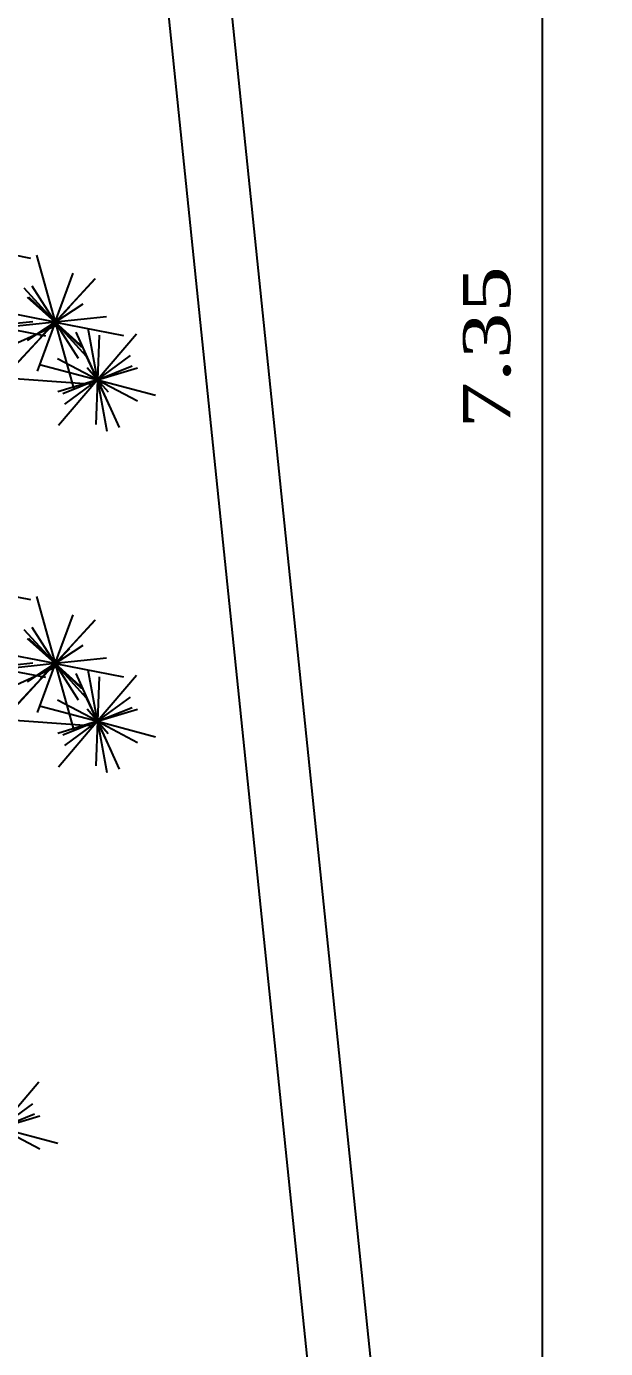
# Model space of a CAD drawing. Extents: x 2634 to 2816, y 1224 to 1357.
# Drawn here: x 2652.153 to 2653.534, y 1303.673 to 1306.826 of the extents above; entities that cross this region are included whole.
import ezdxf

# ---------------------------------------------------------------- set-up
doc = ezdxf.new("R2010")
doc.units = 0
doc.header["$LTSCALE"] = 35
doc.layers.get('0').update_dxf_attribs({"linetype": 'CONTINUOUS'})
doc.layers.get('DEFPOINTS').update_dxf_attribs({"linetype": 'CONTINUOUS'})
for name, color, linetype in [('ALVENARIA', 1, 'CONTINUOUS'), ('ESPEC', 2, 'CONTINUOUS'), ('FRACA', 2, 'CONTINUOUS')]:
    doc.layers.add(name, color=color, linetype=linetype)
doc.styles.add('REGUA60', font='times.ttf', dxfattribs={"width": 1.3})
doc.dimstyles.new('STANDARD$0', dxfattribs={"dimscale": 0.75, "dimtxt": 1.5, "dimasz": 0.01, "dimexe": 2, "dimexo": 3, "dimgap": 0.98, "dimtad": 1, "dimrnd": 0.5, "dimdsep": 46, "dimlunit": 6, "dimtxsty": 'REGUA60', "dimblk1": 'ARCHTICK', "dimblk2": 'ARCHTICK', "dimsah": 1, "dimcen": 4, "dimdle": 4, "dimclrt": 2, "dimaunit": 1, "dimadec": 0, "dimazin": 0, "dimtfac": 1, "dimtdec": 4, "dimtofl": 0, "dimtmove": 0, "dimatfit": 3, "dimldrblk": 'ARCHTICK', "dimfxl": 1, "dimtolj": 1, "dimtzin": 0, "dimarcsym": 0})

# ---------------------------------------------------------------- blocks, each defined once
blk = doc.blocks.new('*D27')
at = {"layer": 'DEFPOINTS', "color": 0}
for p in [(2652.2525, 1309.1763), (2653.3841, 1309.1763), (2653.0102, 1301.8263)]:
    blk.add_point(p, dxfattribs=at)
at = {"layer": 'ESPEC', "color": 0}
for p, q in [((2652.4775, 1309.1763), (2653.5341, 1309.1763)), ((2653.3841, 1302.0138), (2653.3841, 1308.9888)), ((2653.2352, 1301.8263), (2653.5341, 1301.8263))]:
    blk.add_line(p, q, dxfattribs=at)
for points in [[(2653.3528, 1308.9888), (2653.4153, 1308.9888), (2653.3841, 1309.1763)], [(2653.3528, 1302.0138), (2653.4153, 1302.0138), (2653.3841, 1301.8263)]]:
    blk.add_solid(points, dxfattribs=at)
at = {"layer": 'ESPEC', "color": 2, "insert": (2653.2517, 1306.0612), "char_height": 0.1125, "attachment_point": 5, "rotation": 90, "style": 'REGUA60'}
blk.add_mtext('\\A1;7.35', dxfattribs=at)
blk = doc.blocks.new('_ARCHTICK')
at = {"color": 0, "linetype": 'ByBlock', "const_width": 0.15}
blk.add_lwpolyline([(-0.5, -0.5), (0.5, 0.5)], dxfattribs=at)

msp = doc.modelspace()

# ---------------------------------------------------------------- linework, layer by layer
at = {"layer": 'ALVENARIA'}
for p, q in [((2650.481, 1327.8263), (2653.1764, 1301.6763)), ((2651.9279, 1312.3263), (2653.0256, 1301.6763))]:
    msp.add_line(p, q, dxfattribs=at)
at = {"layer": 'FRACA', "extrusion": (0.784934, 0.218464, -0.579786)}
for p, q in [((2652.0411, 1306.2978, -0.044), (2652.1633, 1306.274, -0.0429)), ((2652.1771, 1306.2811, -0.196), (2652.2216, 1306.1211, -0.196)), ((2652.2216, 1306.1211, -0.196), (2652.3166, 1306.2246, -0.1076)), ((2652.2216, 1306.1211, -0.196), (2652.1561, 1306.18, -0.0553)), ((2652.2216, 1306.1211, -0.196), (2652.1588, 1306.1807, -0.3377)), ((2652.2216, 1306.1211, -0.196), (2652.0586, 1306.1528, -0.1975)), ((2652.2216, 1306.1211, -0.196), (2652.1266, 1306.0176, -0.2845)), ((2652.2216, 1306.1211, -0.196), (2652.287, 1306.0623, -0.3368)), ((2652.2216, 1306.1211, -0.196), (2652.3846, 1306.0894, -0.1946)), ((2652.2216, 1306.1211, -0.196), (2652.2844, 1306.0616, -0.0544)), ((2652.2216, 1306.1211, -0.196), (2652.2661, 1305.9612, -0.196)), ((2652.0763, 1306.1123, 0.1877), (2652.1985, 1306.0885, 0.1888)), ((2652.0411, 1305.4834, -0.044), (2652.1633, 1305.4597, -0.0429)), ((2652.1771, 1305.4667, -0.196), (2652.2216, 1305.3068, -0.196)), ((2652.2216, 1305.3068, -0.196), (2652.3166, 1305.4103, -0.1076)), ((2652.2216, 1305.3068, -0.196), (2652.1561, 1305.3656, -0.0553)), ((2652.2216, 1305.3068, -0.196), (2652.1588, 1305.3664, -0.3377)), ((2652.2216, 1305.3068, -0.196), (2652.0586, 1305.3385, -0.1975)), ((2652.0763, 1305.2979, 0.1877), (2652.1985, 1305.2741, 0.1888)), ((2652.2216, 1305.3068, -0.196), (2652.1266, 1305.2033, -0.2845)), ((2652.2216, 1305.3068, -0.196), (2652.287, 1305.248, -0.3368)), ((2652.2216, 1305.3068, -0.196), (2652.3846, 1305.2751, -0.1946)), ((2652.2216, 1305.3068, -0.196), (2652.2844, 1305.2472, -0.0544)), ((2652.2216, 1305.3068, -0.196), (2652.2661, 1305.1469, -0.196))]:
    msp.add_line(p, q, dxfattribs=at)
at = {"layer": 'FRACA', "extrusion": (-0.801363, -0.443394, -0.401521)}
for p, q in [((2652.2216, 1306.1211, -0.196), (2652.2643, 1306.2376, -0.1856)), ((2652.1474, 1306.2026, -0.1381), (2652.2216, 1306.1211, -0.196)), ((2652.2216, 1306.1211, -0.196), (2652.1668, 1306.2072, -0.2675)), ((2652.2216, 1306.1211, -0.196), (2652.2883, 1306.1648, -0.2917)), ((2652.2216, 1306.1211, -0.196), (2652.257, 1306.1574, -0.0823)), ((2652.2216, 1306.1211, -0.196), (2652.1549, 1306.0775, -0.1004)), ((2652.2216, 1306.1211, -0.196), (2652.1788, 1306.0046, -0.2065)), ((2652.2216, 1306.1211, -0.196), (2652.1862, 1306.0848, -0.3098)), ((2652.2216, 1306.1211, -0.196), (2652.2764, 1306.0351, -0.1246)), ((2652.2216, 1306.1211, -0.196), (2652.2957, 1306.0397, -0.254)), ((2652.2216, 1305.3068, -0.196), (2652.2643, 1305.4233, -0.1856)), ((2652.1474, 1305.3883, -0.1381), (2652.2216, 1305.3068, -0.196)), ((2652.2216, 1305.3068, -0.196), (2652.1668, 1305.3928, -0.2675)), ((2652.2216, 1305.3068, -0.196), (2652.2883, 1305.3505, -0.2917)), ((2652.2216, 1305.3068, -0.196), (2652.257, 1305.3431, -0.0823)), ((2652.2216, 1305.3068, -0.196), (2652.1549, 1305.2631, -0.1004)), ((2652.2216, 1305.3068, -0.196), (2652.1788, 1305.1903, -0.2065)), ((2652.2216, 1305.3068, -0.196), (2652.1862, 1305.2705, -0.3098)), ((2652.2216, 1305.3068, -0.196), (2652.2764, 1305.2207, -0.1246)), ((2652.2216, 1305.3068, -0.196), (2652.2957, 1305.2253, -0.254))]:
    msp.add_line(p, q, dxfattribs=at)
at = {"layer": 'FRACA', "extrusion": (0.336367, 0.093618, 0.937066)}
for p, q in [((2652.2216, 1306.1211, -0.196), (2652.3182, 1306.2251, -0.2821)), ((2652.1249, 1306.0172, -0.11), (2652.2216, 1306.1211, -0.196)), ((2652.2216, 1305.3068, -0.196), (2652.3182, 1305.4108, -0.2821)), ((2652.1249, 1305.2028, -0.11), (2652.2216, 1305.3068, -0.196))]:
    msp.add_line(p, q, dxfattribs=at)
at = {"layer": 'FRACA', "extrusion": (-0.26813, 0.963383, -1.83772e-16)}
for p, q in [((2651.9635, 1305.9967), (2652.2237, 1306.1135, -0.196)), ((2651.9635, 1305.1823), (2652.2237, 1305.2992, -0.196))]:
    msp.add_line(p, q, dxfattribs=at)
at = {"layer": 'FRACA', "extrusion": (0.261757, 0.706282, -0.657761)}
for p, q in [((2652.1681, 1306.122, 0.2018), (2652.0763, 1306.1123, 0.1877)), ((2652.2216, 1306.1211, -0.196), (2652.0992, 1306.1082, -0.2148)), ((2652.344, 1306.1341, -0.1773), (2652.2216, 1306.1211, -0.196)), ((2652.1681, 1305.3076, 0.2018), (2652.0763, 1305.2979, 0.1877)), ((2652.2216, 1305.3068, -0.196), (2652.0992, 1305.2939, -0.2148)), ((2652.344, 1305.3197, -0.1773), (2652.2216, 1305.3068, -0.196))]:
    msp.add_line(p, q, dxfattribs=at)
at = {"layer": 'FRACA', "extrusion": (0.744227, -0.659012, 0.108762)}
for p, q in [((2652.3228, 1305.9835, 0.0499), (2652.2716, 1306.0975, 0.124)), ((2652.3228, 1305.9835, 0.0499), (2652.3007, 1306.1056, -0.0258)), ((2652.4158, 1306.0925, 0.0738), (2652.3228, 1305.9835, 0.0499)), ((2652.3228, 1305.9835, 0.0499), (2652.4178, 1306.0123, -0.0562)), ((2652.3228, 1305.9835, 0.0499), (2652.3708, 1305.9993, 0.1861)), ((2652.3228, 1305.9835, 0.0499), (2652.2278, 1305.9547, 0.1559)), ((2652.3228, 1305.9835, 0.0499), (2652.2298, 1305.8745, 0.0259)), ((2652.3228, 1305.9835, 0.0499), (2652.2748, 1305.9678, -0.0864)), ((2652.3228, 1305.9835, 0.0499), (2652.374, 1305.8695, -0.0243)), ((2652.3228, 1305.9835, 0.0499), (2652.3449, 1305.8615, 0.1255)), ((2652.3228, 1305.1692, 0.0499), (2652.2716, 1305.2831, 0.124)), ((2652.3228, 1305.1692, 0.0499), (2652.3007, 1305.2912, -0.0258)), ((2652.4158, 1305.2782, 0.0738), (2652.3228, 1305.1692, 0.0499)), ((2652.3228, 1305.1692, 0.0499), (2652.2278, 1305.1404, 0.1559)), ((2652.3228, 1305.1692, 0.0499), (2652.2298, 1305.0602, 0.0259)), ((2652.3228, 1305.1692, 0.0499), (2652.2748, 1305.1534, -0.0864)), ((2652.3228, 1305.1692, 0.0499), (2652.4178, 1305.198, -0.0562)), ((2652.3228, 1305.1692, 0.0499), (2652.3708, 1305.1849, 0.1861)), ((2652.3228, 1305.1692, 0.0499), (2652.374, 1305.0552, -0.0243)), ((2652.3228, 1305.1692, 0.0499), (2652.3449, 1305.0471, 0.1255)), ((2652.1828, 1304.3087, 0.0738), (2652.0898, 1304.1997, 0.0499)), ((2652.0898, 1304.1997, 0.0499), (2652.1848, 1304.2285, -0.0562))]:
    msp.add_line(p, q, dxfattribs=at)
at = {"layer": 'FRACA', "extrusion": (-0.342493, 0.21032, -0.915677)}
for p, q in [((2652.3266, 1306.0899, 0.0729), (2652.3228, 1305.9835, 0.0499)), ((2652.3228, 1305.9835, 0.0499), (2652.2272, 1306.0337, 0.0643)), ((2652.3228, 1305.9835, 0.0499), (2652.4012, 1306.0412, 0.0009)), ((2652.3228, 1305.9835, 0.0499), (2652.2977, 1306.0122, 0.1519)), ((2652.3228, 1305.9835, 0.0499), (2652.4053, 1306.0168, 0.1127)), ((2652.3228, 1305.9835, 0.0499), (2652.2403, 1305.9502, -0.013)), ((2652.3228, 1305.9835, 0.0499), (2652.2443, 1305.9259, 0.0988)), ((2652.3228, 1305.9835, 0.0499), (2652.3189, 1305.8771, 0.0268)), ((2652.3228, 1305.9835, 0.0499), (2652.3478, 1305.9548, -0.0522)), ((2652.3228, 1305.9835, 0.0499), (2652.4184, 1305.9333, 0.0354)), ((2652.3266, 1305.2756, 0.0729), (2652.3228, 1305.1692, 0.0499)), ((2652.3228, 1305.1692, 0.0499), (2652.2272, 1305.2194, 0.0643)), ((2652.3228, 1305.1692, 0.0499), (2652.4012, 1305.2268, 0.0009)), ((2652.3228, 1305.1692, 0.0499), (2652.4053, 1305.2025, 0.1127)), ((2652.3228, 1305.1692, 0.0499), (2652.2403, 1305.1359, -0.013)), ((2652.3228, 1305.1692, 0.0499), (2652.2443, 1305.1115, 0.0988)), ((2652.3228, 1305.1692, 0.0499), (2652.2977, 1305.1979, 0.1519)), ((2652.3228, 1305.1692, 0.0499), (2652.3189, 1305.0628, 0.0268)), ((2652.3228, 1305.1692, 0.0499), (2652.3478, 1305.1405, -0.0522)), ((2652.3228, 1305.1692, 0.0499), (2652.4184, 1305.119, 0.0354)), ((2652.0898, 1304.1997, 0.0499), (2652.1682, 1304.2573, 0.0009)), ((2652.0898, 1304.1997, 0.0499), (2652.1723, 1304.233, 0.1127)), ((2652.0898, 1304.1997, 0.0499), (2652.1854, 1304.1495, 0.0354))]:
    msp.add_line(p, q, dxfattribs=at)
at = {"layer": 'FRACA', "extrusion": (0.995512, -0.015754, -0.093319)}
for p, q in [((2652.3228, 1305.9835, 0.0499), (2652.2911, 1306.0516, -0.0291)), ((2652.3544, 1305.9154, 0.1288), (2652.3228, 1305.9835, 0.0499)), ((2652.3228, 1305.1692, 0.0499), (2652.2911, 1305.2373, -0.0291)), ((2652.3544, 1305.1011, 0.1288), (2652.3228, 1305.1692, 0.0499))]:
    msp.add_line(p, q, dxfattribs=at)
at = {"layer": 'FRACA', "extrusion": (-0.376266, 0.119452, 0.918779)}
for p, q in [((2652.1845, 1306.0204, 0.025), (2652.3228, 1305.9835, 0.0499)), ((2652.3228, 1305.9835, 0.0499), (2652.4611, 1305.9466, 0.0747)), ((2652.1845, 1305.2061, 0.025), (2652.3228, 1305.1692, 0.0499)), ((2652.3228, 1305.1692, 0.0499), (2652.4611, 1305.1323, 0.0747)), ((2652.0898, 1304.1997, 0.0499), (2652.2281, 1304.1628, 0.0747))]:
    msp.add_line(p, q, dxfattribs=at)
at = {"layer": 'FRACA', "extrusion": (0.640296, 0.750269, 0.164675)}
for p, q in [((2651.96, 1305.9982), (2652.3139, 1305.9731, 0.0476)), ((2651.96, 1305.1838), (2652.3139, 1305.1588, 0.0476))]:
    msp.add_line(p, q, dxfattribs=at)

# ---------------------------------------------------------------- dimensions: what is measured, and where the dimension line sits
at = {"layer": 'ESPEC'}
dim = msp.add_linear_dim(base=(2653.3841, 1309.1763), p1=(2653.0102, 1301.8263), p2=(2652.2525, 1309.1763), angle=90, dimstyle='STANDARD$0', override={"dimtxt": 0.15, "dimasz": 0.25, "dimexe": 0.2, "dimexo": 0.3, "dimgap": 0.1, "dimjust": 1, "dimtoh": 1, "dimlfac": -1, "dimrnd": 0, "dimzin": 7, "dimlunit": 2, "dimsah": 0, "dimdle": 0.1, "dimtofl": 1, "dimatfit": 0}, dxfattribs=at)
dim.commit()
dim.dimension.update_dxf_attribs({"geometry": '*D27', "text_midpoint": (2653.3841, 1306.0612), "dimtype": 160})

doc.saveas('drawing.dxf')
